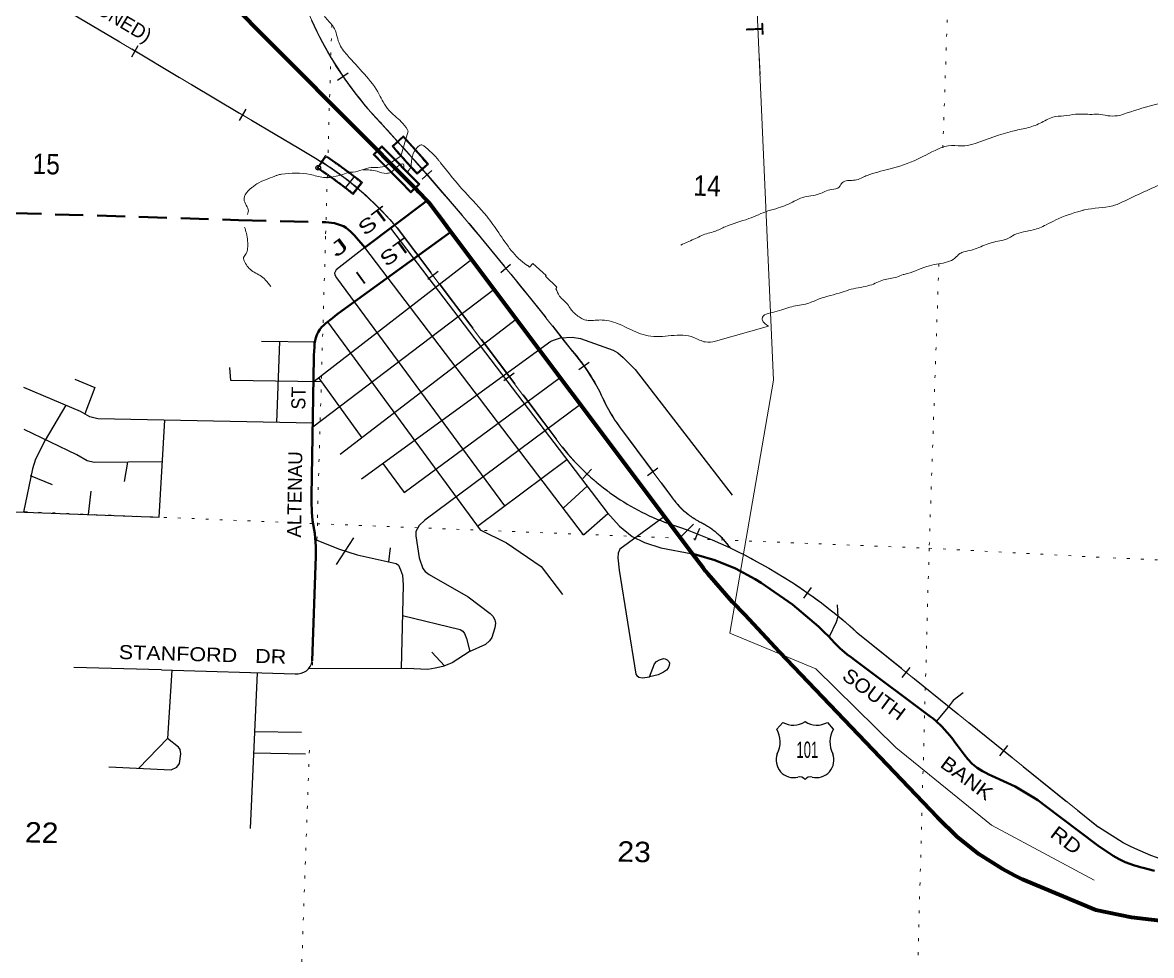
# Model space of a CAD drawing. Header units: feet. Extents: x -757852 to -501257, y -360805 to -170898.
# Drawn here: x -699044 to -689330, y -194042 to -186009 of the extents above; entities that cross this region are included whole.
import ezdxf
from ezdxf.enums import TextEntityAlignment as Align

# ---------------------------------------------------------------- set-up
doc = ezdxf.new("R2010")
doc.units = ezdxf.units.FT
doc.header["$LTSCALE"] = 80
doc.header["$PDMODE"] = 32
doc.header["$PDSIZE"] = 40
for name, pattern in [('DOTTED', [1.5, 0.3, -1.2]), ('LONG_DASHED', [7.5, 6, -1.5]), ('MEDIUM_DASHED', [4.5, 3, -1.5])]:
    doc.linetypes.add(name, pattern=pattern)
for name, color, linetype, lineweight in [('16', 7, 'Continuous', 25), ('20', 7, 'Continuous', 70), ('26', 7, 'Continuous', 40), ('27', 7, 'Continuous', 13), ('29', 7, 'Continuous', 25), ('34', 7, 'Continuous', 13), ('39', 7, 'Continuous', 13), ('46', 7, 'Continuous', 13), ('53', 7, 'MEDIUM_DASHED', 40), ('57', 7, 'Continuous', 13), ('63', 7, 'Continuous', 25), ('7', 7, 'DOTTED', 13)]:
    doc.layers.add(name, color=color, linetype=linetype, lineweight=lineweight)
doc.layers.add('30', color=7, linetype='Continuous')

msp = doc.modelspace()

# ---------------------------------------------------------------- linework, layer by layer
at = {"layer": '16'}
for p, q in [((-692554.07, -192093.57), (-692502.76, -192034.81)), ((-692311, -192028.84), (-692311.28, -192029.04)), ((-692118.91, -192034.72), (-692067.52, -192093.57))]:
    msp.add_line(p, q, dxfattribs=at)
for centre, radius, start, end in [((-692411.68, -191877.15), 182.07, 239.97227, 303.45418), ((-692209.9, -191877.65), 181.52, 236.33975, 300.08743), ((-692209.91, -191877.15), 182.07, 236.54582, 236.59441), ((-692747.05, -192204.2), 222.05, 332.97043, 29.75871), ((-691874.55, -192204.2), 222.05, 150.24129, 207.02957), ((-692407.86, -192359.1), 151.42, 159.09177, 283.81923), ((-692213.74, -192359.1), 151.42, 256.18077, 20.90823)]:
    msp.add_arc(centre, radius, start, end, dxfattribs=at)
for centre, major_axis, start_param, end_param in [((-692352.52, -192557.92), (-19.56, 51.67), 4.9587777, 6.2831853), ((-692269.07, -192557.92), (19.56, 51.67), 0, 1.3263754)]:
    msp.add_ellipse(centre, major_axis=major_axis, ratio=0.929097, start_param=start_param, end_param=end_param, dxfattribs=at)
at = {"layer": '20'}
for p, q in [((-695633.4, -187469.8), (-695633.41, -187469.79)), ((-695633.4, -187469.8), (-695633.41, -187469.79)), ((-695564.44, -187542.24), (-695633.4, -187469.8)), ((-693279.19, -190582.89), (-695357.42, -187811.04))]:
    msp.add_line(p, q, dxfattribs=at)
for points in [[(-695633.41, -187469.79), (-695654.85, -187447.21), (-695663.69, -187438.3), (-697938.22, -185147.5), (-697968.79, -185113.51), (-698006.64, -185062.91), (-698038.99, -185008.64), (-698071.44, -184945.08), (-698114.26, -184878.5), (-698143.75, -184841.76), (-698163.81, -184816.76), (-698188.81, -184792.46), (-698694.84, -184300.6)], [(-695357.42, -187811.04), (-695454.1, -187682.09), (-695463.98, -187667.55), (-695543.51, -187564.23), (-695564.44, -187542.24)], [(-689807.57, -193651.17), (-690439.88, -193388.91), (-690503.72, -193355.5), (-690615.95, -193296.34), (-690816.53, -193169.07), (-691002.7, -193021.54), (-691172.42, -192855.35), (-692530.93, -191431.79), (-692830.34, -191110.18), (-692934.62, -191000.34), (-693145.38, -190757.41), (-693167.14, -190732.34), (-693185.82, -190707.41), (-693279.19, -190582.89)], [(-689157.1, -193755.88), (-689503, -193715.05), (-689807.57, -193651.17)]]:
    msp.add_lwpolyline(points, dxfattribs=at)
at = {"layer": '26'}
for points in [[(-696433.08, -187728.95), (-696358.64, -187737.95), (-696332.65, -187743.9), (-696307.42, -187752.53), (-696283.24, -187763.76), (-696260.35, -187777.45), (-696239.03, -187793.46), (-696222.53, -187808.52), (-696188.87, -187842.76), (-696099.56, -187946.14), (-695588.79, -187560.62), (-695564.44, -187542.24)], [(-696552.7, -191503.97), (-696521.01, -190604.16), (-696520.13, -190579.16), (-696520.01, -190554.16), (-696519.85, -190521.96), (-696528.21, -190408.95), (-696548.34, -190297.43), (-696555.59, -190223.87), (-696556.71, -190133.47), (-696557.02, -190108.47), (-696556.63, -190083.47), (-696538.22, -188893.32), (-696537.82, -188867.97), (-696536.01, -188843.32), (-696532.68, -188798.17), (-696530.85, -188773.31), (-696527.15, -188748.17), (-696527.07, -188747.62), (-696520.66, -188722.6), (-696511.68, -188698.39), (-696500.21, -188675.25), (-696486.39, -188653.44), (-696470.36, -188633.19), (-696452.3, -188614.73), (-696451.4, -188613.9), (-696438.21, -188601.83), (-696378.41, -188553.44), (-696353.53, -188533.31), (-696328.41, -188515.09), (-695382.33, -187829.11), (-695357.42, -187811.04)], [(-689790.76, -193095.79), (-690258.45, -192741.54), (-690283.6, -192722.48), (-690308.45, -192705.29), (-690343.95, -192680.75), (-690503.67, -192586.77), (-690704.4, -192494.73), (-690729.15, -192483.38), (-690754.4, -192470.8), (-690784.7, -192455.02), (-690829.67, -192425.24), (-690871.29, -192390.92), (-690909.08, -192352.45), (-690942.65, -192310.23), (-691002.54, -192230.51), (-691020.46, -192206.66), (-691039.93, -192180.51), (-691064.39, -192147.67), (-691132.77, -192071.15), (-691183.78, -192024.87), (-691208.72, -192002.25), (-691233.78, -191983.56), (-691862.33, -191514.85), (-691885.2, -191497.8), (-691912.33, -191477.67), (-691949.75, -191449.91), (-692010.63, -191395.84), (-692035.68, -191373.6), (-692058.66, -191348.65), (-692109.7, -191293.25), (-692145.97, -191257.12), (-692170.97, -191232.21), (-692195.97, -191210.75), (-692418.76, -191019.63), (-692687.33, -190834.17), (-692740.56, -190800.76), (-692909.04, -190710.7), (-693086.01, -190638.74), (-693244.53, -190592.91), (-693279.19, -190582.89)], [(-689303.44, -193311.8), (-689402.35, -193287.04), (-689426.99, -193280.87), (-689452.35, -193273.82), (-689476.8, -193267.02), (-689556.94, -193237.3), (-689608.53, -193211.75), (-689633.59, -193199.34), (-689658.53, -193182.91), (-689790.76, -193095.79)]]:
    msp.add_lwpolyline(points, dxfattribs=at)
at = {"layer": '29'}
for p, q in [((-694217.22, -190421.5), (-696099.56, -187946.14)), ((-695179.11, -188048.87), (-696535.03, -189098.75)), ((-694984.98, -188307.79), (-696547.5, -189492.96)), ((-694794.09, -188562.39), (-696312.14, -189729.86)), ((-696530.64, -188761.57), (-696988.34, -188754.47)), ((-696831.72, -188756.9), (-696860.2, -189452.05)), ((-696494.34, -189071.42), (-696124.86, -189585.83)), ((-695759.18, -190056.53), (-694417.51, -189064.64)), ((-698168.26, -189961.06), (-698138.22, -189794.37)), ((-695944.83, -189805.53), (-695759.18, -190056.53)), ((-695128.81, -190344.26), (-694361.52, -189771.53)), ((-698787.36, -189989.23), (-698974.65, -189911.27)), ((-698457.03, -190043.85), (-698478.89, -190245.83)), ((-694392.95, -190190.41), (-694186.9, -190001.2)), ((-694217.22, -190421.5), (-694007.29, -190237.42)), ((-693270.92, -190327.23), (-693384.89, -190441.91)), ((-696195.31, -190445.3), (-696346.32, -190675.41)), ((-695881.65, -190531.74), (-695895.88, -190652.35)), ((-695521.31, -191430.7), (-695412.61, -191548.84)), ((-697848.24, -191583.6), (-698602.63, -191563.8)), ((-697848.24, -191583.6), (-696697.32, -191616.6)), ((-697758.44, -191586.17), (-697796.93, -192174.07)), ((-697026.15, -191607.17), (-697084.76, -192949.27)), ((-697048.29, -192114.2), (-696643.75, -192119.33)), ((-697796.93, -192174.07), (-698044.14, -192430.13)), ((-697056.27, -192296.92), (-696610.51, -192305.56))]:
    msp.add_line(p, q, dxfattribs=at)
for points in [[(-695877.09, -187778.22), (-694014.12, -190228.44), (-693906.61, -190345.6), (-693797.13, -190433.55), (-693692.93, -190485.99), (-693551.97, -190530.71), (-693279.19, -190582.89)], [(-696099.56, -187946.14), (-696345.92, -188138.13), (-696360.7, -188167.99), (-696357.52, -188180.76), (-696343.25, -188208.5), (-694897.62, -190171.69)], [(-696420.08, -188587.16), (-695105.46, -190376.03), (-694878.68, -190488.91), (-694581.35, -190693.56), (-694399.18, -190934.15)], [(-696127.35, -189938.36), (-694497.97, -188752.54), (-694458.41, -188737.03), (-694413.99, -188724.91), (-694314.55, -188717.93), (-694242.38, -188730.97), (-693961.25, -188831.25), (-693921.35, -188854.18), (-693876.93, -188894.58), (-693773.64, -188997.61), (-692938.8, -190078.54)], [(-696482.87, -189101.77), (-697250.49, -189090.11), (-697259.74, -188978.23)], [(-698595.2, -189078.89), (-698421.89, -189152.57), (-698508.89, -189379.68)], [(-696546.96, -189458.12), (-698396.93, -189422.25), (-698463.98, -189404.39), (-698546.34, -189359.08), (-699032.39, -189150.77)], [(-698672.46, -189305.03), (-698850.28, -189604.31), (-698932.79, -189768.12), (-698957.44, -189851.34), (-699035.7, -190224.68)], [(-694242.29, -189298.35), (-695583.85, -190292.43), (-695630.22, -190338.92), (-695660.34, -190390.59), (-695660.75, -190427.54), (-695630.24, -190616.97), (-695600.09, -190709.21), (-695578.57, -190735.05), (-695544.63, -190761.27), (-695210.94, -190954.57), (-695020.86, -191096.87), (-694996.51, -191119.32), (-694980.36, -191152.7), (-694974.99, -191179.6), (-694981.05, -191220.19), (-695006.18, -191303.4), (-695026.63, -191332.45), (-695060.11, -191363.3), (-695199.9, -191426.88), (-695348.34, -191522.44), (-695375.23, -191534.82), (-695426.88, -191554.19), (-695493.59, -191569.26), (-695556.27, -191578.68), (-695736.88, -191571.16), (-696584.1, -191573.3)], [(-699883.18, -190192.48), (-697867.6, -190269.05), (-697820.22, -189433.43)], [(-697840.51, -189791.36), (-698428.21, -189797.31), (-698489.49, -189784.07), (-698577.55, -189730.13), (-699031.32, -189514.41)], [(-693519.32, -190262.61), (-693903.68, -190543.98), (-693919.36, -190578.52), (-693922.55, -190616.8), (-693909.15, -190724.68), (-693765.48, -191619.47), (-693757.82, -191631.63), (-693741.56, -191645), (-693709.67, -191651.38), (-693649.6, -191643.78)], [(-696532.93, -190456.83), (-696325.68, -190541.21), (-696165.99, -190592.52), (-695828.02, -190667.38), (-695807.76, -190682.29), (-695790.54, -190721.04), (-695775.48, -190768.41), (-695769.32, -190853.34), (-695784.99, -191569.16)], [(-692035.05, -191022.18), (-692028.98, -191124.75), (-692043.29, -191171.18), (-692104.04, -191298.9)], [(-695775.05, -191115.09), (-695278.6, -191236.52), (-695256.88, -191248.49), (-695241.82, -191270.02), (-695223.81, -191311.91), (-695194.05, -191424.22)], [(-690951.01, -191780.48), (-691035.5, -191847.6), (-691079.88, -191902.54), (-691181.64, -192026.81)], [(-698301.67, -192417.41), (-697765.95, -192443.87), (-697715.37, -192420.73), (-697692.6, -192389.04), (-697680.94, -192304.48), (-697689.08, -192268.36), (-697702.96, -192248.21), (-697796.93, -192174.07)]]:
    msp.add_lwpolyline(points, dxfattribs=at)
msp.add_lwpolyline([(-693649.6, -191643.78), (-693607.26, -191530.09), (-693588.48, -191510.99), (-693564.56, -191495.04), (-693529.48, -191485.46), (-693514.07, -191487.7), (-693495.99, -191495.04), (-693483.24, -191509.39), (-693476.86, -191525.35), (-693479.04, -191546.64), (-693488.02, -191566.83), (-693503.97, -191585.97), (-693529.48, -191603.52), (-693574.94, -191625.14)], close=True, dxfattribs=at)
msp.add_arc((-696681.9, -191487.25), 130.27, 263.20141, 352.62666, dxfattribs=at)
at = {"layer": '34'}
for p, q in [((-695820.73, -187778.81), (-694400.48, -189664.36)), ((-693906.92, -189491.36), (-693468.09, -190081.93)), ((-691856, -191268.64), (-689789.17, -192935.41)), ((-689572, -193071.05), (-689786, -192935.05))]:
    msp.add_line(p, q, dxfattribs=at)
msp.add_lwpolyline([(-704558.53, -182399.81), (-704435.59, -182472.32), (-703263.55, -183172.04), (-696668.57, -187091.74), (-696524.66, -187177.23)], dxfattribs=at)
for centre, radius, start, end in [((-693771.74, -184757.35), 3045.75, 202.98141, 224.20988), ((-709849.42, -199797.13), 18969.49, 40.98471, 42.69591), ((-697971.45, -189582.79), 2807.12, 39.98914, 58.97585), ((-698975.98, -190943.88), 4500.32, 51.32449, 56.27349), ((-695637.09, -189979.32), 1746.79, 24.97675, 41.85191), ((-692878.31, -188718.7), 1286.49, 203.98942, 216.91283), ((-692792.49, -188400.03), 2045.52, 218.17717, 252.73651), ((-692874.81, -189680.08), 716.57, 214.11077, 240.42477), ((-694851.72, -194561.67), 4451.79, 47.70672, 70.96152), ((-693489.81, -190886.54), 639.12, 33.87574, 65.86536), ((-688259.85, -190516.18), 2872.12, 242.81551, 258.04505)]:
    msp.add_arc(centre, radius, start, end, dxfattribs=at)
msp.add_ellipse((-720123.53, -208770.37), major_axis=(1029.29, 32591.45), ratio=1, start_param=5.4025709, end_param=5.4799093, dxfattribs=at)
at = {"layer": '39'}
for p, q in [((-695725.61, -186943.84), (-695789.29, -187160.67)), ((-695789.29, -187160.67), (-695928.04, -187249.45)), ((-693081.56, -188753.46), (-692626.49, -188622.02))]:
    msp.add_line(p, q, dxfattribs=at)
msp.add_lwpolyline([(-694696.39, -188102.39), (-694680.82, -188116.45), (-694652.35, -188084.94), (-694538.46, -188187.87), (-694543.12, -188193.04), (-694446.47, -188287.07), (-694454.25, -188300.76)], dxfattribs=at)
for centre, radius, start, end in [((-695618.22, -187100.92), 39.97, 48.46003, 85.10785), ((-691895.35, -191208.08), 3603.73, 112.36342, 114.33964)]:
    msp.add_arc(centre, radius, start, end, dxfattribs=at)
for points in [[(-696626.1, -185327.08), (-696621.46, -185340.81), (-696597.91, -185363.55), (-696590.25, -185460.41), (-696552.15, -185626.49), (-696541.25, -185673.08), (-696481.96, -185875.95), (-696434.05, -185969.78), (-696367.67, -186047.96), (-696320.81, -186184.06), (-696251.05, -186288.5), (-695974.2, -186629.69), (-695941.62, -186692.93), (-695893.11, -186762.61), (-695785.12, -186863.97), (-695732.55, -186931.74), (-695725.61, -186943.84)], [(-689601.19, -186808.56), (-689091, -186668.05), (-688615, -186630.05), (-687705, -186728.05), (-687549, -186755.05), (-687502, -186656.05), (-687398, -186469.05), (-687446, -186404.05), (-687555, -186352.05), (-687618, -186230.05), (-687609, -186097.05), (-687556, -186074.05), (-687545, -186181.05), (-687468, -186308.05), (-687347, -186372.05), (-687334, -186499.05), (-687436, -186694.05), (-687459, -186782.05), (-687368, -186845.05), (-687116, -187017.05), (-686815, -187555.05), (-686775, -187995.05), (-686730, -188155.05), (-686565, -188085.05), (-686246, -187760.05), (-686208, -187643.05), (-686220, -187417.05), (-686228, -187284.05), (-686324, -187168.05), (-686483, -187188.05), (-686697, -187146.05), (-686801, -186907.05), (-686762, -186799.05), (-686587, -186821.05), (-686349, -186868.05), (-686191, -186818.05), (-686193, -186727.05), (-686337, -186641.05), (-686465, -186416.05), (-686494, -186203.05), (-686304, -186106.05), (-686073, -186127.05), (-685871, -186153.05), (-685816, -186223.05), (-685767, -186337.05), (-685721, -186407.05), (-685741, -186416.05), (-685837, -186325.05), (-685914, -186202.05), (-686020, -186165.05), (-686328, -186196.05), (-686409, -186280.05), (-686365, -186483.05), (-686222, -186630.05), (-686104, -186730.05), (-686104, -186851.05), (-686230, -186917.05), (-686487, -186902.05), (-686675, -186862.05), (-686734, -186901.05), (-686638, -187051.05), (-686431, -187135.05), (-686237, -187159.05), (-686146, -187292.05), (-686154, -187487.05), (-686144, -187636.05), (-686100, -187662.05), (-685885, -187521.05), (-685569, -187361.05), (-685177, -187364.05), (-684526, -187389.05), (-683941, -187458.05), (-682946, -187666.05), (-682424, -187858.05), (-681973, -188114.05), (-681843, -188128.05), (-681776, -187979.05), (-681734, -187855.05), (-681812, -187754.05), (-681853, -187657.05), (-681852, -187620.05), (-681785, -187663.05), (-681726, -187761.05), (-681691, -187808.05), (-681542, -187680.05), (-681329, -187591.05), (-680691, -187239.05), (-680368, -186961.05), (-679833, -186758.05), (-679327, -186646.05), (-679012, -186601.05), (-678875, -186707.05), (-678614, -187033.05), (-678546, -187172.05), (-678497, -187350.05), (-678346, -187481.05), (-678220, -187600.05)], [(-693266.5, -187875.4), (-693252.69, -187869.44), (-693199.81, -187842.56), (-693086.44, -187807.12), (-692997.07, -187767.05), (-692794.47, -187697.58), (-692630.12, -187631.18), (-692541.1, -187605.2), (-692403.09, -187548.22), (-692329.98, -187515.8), (-692190.61, -187485.03), (-692083.18, -187445.41), (-692016.43, -187426.93), (-692003.79, -187403.09), (-691968.97, -187375.76), (-691868.24, -187364.17), (-691815.5, -187343.33), (-691776.91, -187326.16), (-691588.77, -187272.44), (-691343.57, -187185.91), (-691272.41, -187151.43), (-691049.4, -187068.37), (-690934.97, -187071.21), (-690846.04, -187049.26), (-690526.06, -186944.45), (-690404.87, -186917.25), (-690287.33, -186875.88), (-690179.59, -186824.18), (-690082.89, -186812.5), (-689982.11, -186798.89), (-689841.43, -186799.66), (-689767.77, -186799.99), (-689686.02, -186813.83), (-689601.19, -186808.56)], [(-695702.33, -187256.31), (-695645.88, -187082.92), (-695614.81, -187061.12)], [(-695591.74, -187071.04), (-695461.85, -187196.24), (-695446.28, -187216.77), (-695239.53, -187467.6), (-695049.85, -187677.74), (-694946.87, -187819.25), (-694704.62, -188097.16), (-694696.39, -188102.39)], [(-695928.04, -187249.45), (-696005.72, -187257.24), (-696043.92, -187258.3), (-696199.54, -187296.72), (-696232.17, -187296.67)], [(-696114.34, -187277.55), (-695992.47, -187289.79), (-695912.56, -187307.89), (-695875.94, -187299.38)], [(-695876.29, -187299.49), (-695763.08, -187237.15), (-695763.14, -187261.3)], [(-695763.14, -187261.3), (-695735.34, -187290.14), (-695702.33, -187256.31)], [(-689625.18, -187576.2), (-689256, -187406.05), (-688762, -187263.05), (-688360, -187289.05), (-687881, -187492.05), (-687561, -187745.05), (-687534, -188100.05), (-687666, -188396.05), (-687897, -188832.05), (-687940, -189064.05), (-687985, -189323.05), (-688204, -189866.05), (-688300, -190298.05), (-688275, -190540.05), (-688135, -190794.05), (-687964, -191131.05), (-687741, -191568.05), (-687130, -192219.05), (-686645, -192545.05), (-686473, -192647.05), (-686312, -192796.05), (-685842, -193178.05), (-685619, -193237.05), (-685235, -193238.05), (-684890, -193060.05), (-684635, -192812.05), (-684313, -192091.05), (-684157, -191340.05), (-684082, -191014.05), (-684050, -190818.05), (-684013, -190779.05), (-683861, -190900.05), (-683639, -191067.05), (-683445, -191192.05), (-683335, -191350.05), (-683087, -191546.05), (-683084, -191772.05), (-683223, -192015.05), (-683511, -192317.05), (-684298, -192824.05), (-684715, -193132.05), (-684838, -193436.05), (-684727, -193771.05), (-684445, -193991.05), (-683926, -194183.05), (-683689, -194417.05), (-683608, -194522.05), (-683377, -194601.05), (-682963, -194697.05), (-682425, -194803.05), (-681977, -194865.05), (-681832, -194806.05), (-681803, -194542.05), (-681929, -194319.05), (-682425, -193292.05), (-682535, -192987.05), (-682543, -192775.05), (-682390, -192689.05), (-682022, -192764.05), (-681658, -192853.05), (-680899, -193104.05), (-680425, -193327.05), (-680358, -193589.05), (-680395, -193757.05), (-680387, -193898.05), (-680345, -193845.05), (-680302, -193669.05), (-680302, -193514.05), (-680312, -193379.05), (-680176, -193471.05), (-679957, -193834.05), (-679849, -194062.05), (-679685, -194391.05), (-679471, -194645.05), (-678928, -194797.05), (-678523, -194833.05), (-678495, -194892.05), (-678727, -194917.05), (-678925, -194972.05), (-679005, -195010.05), (-679014, -195129.05), (-679075, -195066.05), (-679186, -195146.05), (-679269, -195174.05), (-679368, -195205.05), (-679249, -195259.05), (-679187, -195265.05), (-679150, -195167.05), (-679119, -195136.05), (-679044, -195196.05), (-678957, -195166.05), (-678907, -195045.05), (-678672, -194977.05), (-678424, -194946.05), (-678373, -194841.05), (-678307, -194795.05), (-678023, -194783.05)], [(-696232.17, -187296.67), (-696455.79, -187342.72), (-696567.67, -187317.79), (-696816.7, -187315.62), (-696849.02, -187322.88), (-696873.36, -187332.35), (-697027.66, -187398.99), (-697057.89, -187420.5), (-697070.61, -187430.15), (-697128.41, -187493.15), (-697137.04, -187517.11), (-697126.29, -187569.73), (-697101.43, -187620.7), (-697107.25, -187660.61)], [(-692626.49, -188622.02), (-692677.37, -188570.49), (-692679.13, -188560.37), (-692571.2, -188500.63), (-692425.47, -188455.93), (-692290.22, -188429.08), (-692188.8, -188389.31), (-691992.52, -188331.77), (-691913.54, -188305.54), (-691751.99, -188271.3), (-691634.36, -188225.89), (-691521.24, -188200.5), (-691466.49, -188179.71), (-691432.12, -188170.51), (-691239.62, -188102.8), (-691160.88, -188086.63), (-691021.07, -188037.75), (-690977.91, -187998.55), (-690943.39, -187983.29), (-690878.75, -187968.8), (-690750.99, -187919.61), (-690617.54, -187884.67), (-690577.09, -187873.59), (-690509.9, -187837.01), (-690348.16, -187794.7), (-690236.6, -187751.16), (-690153.2, -187708.94), (-689934.3, -187629.81), (-689905.99, -187622.46), (-689661.97, -187586.83), (-689647.2, -187582.78), (-689625.18, -187576.2)], [(-697133.81, -187769.85), (-697118.47, -187823.68), (-697107.64, -187954.85), (-697118.72, -187996.87), (-697141.69, -188032.55), (-697132.59, -188071.04), (-697062.26, -188151.33), (-696965.37, -188214.15), (-696955.58, -188224.46), (-696908.78, -188282.01)], [(-694454.25, -188300.76), (-694423.93, -188363.92), (-694345.61, -188446.42), (-694320.47, -188485.31), (-694304.8, -188501.81), (-694292.12, -188514.29), (-694255.6, -188543.32), (-694219.97, -188564.34), (-694175.99, -188573.49), (-694055.4, -188570.44), (-693901.7, -188610.52), (-693746.75, -188680.83), (-693661.02, -188707.13), (-693267.68, -188720.63), (-693168.15, -188759.67), (-693081.56, -188753.46)], [(-705934.5, -193040.22), (-705857.84, -193108.58), (-705788.29, -193221.06), (-705705.92, -193384.21), (-705669.16, -193441.5), (-705639.25, -193450.29), (-705604.24, -193414.92), (-705595.52, -193386.94), (-705598.09, -193328.48), (-705587.86, -193320.68), (-705571.7, -193317.05), (-705541.64, -193319.81), (-705505.17, -193389.18), (-705429.2, -193485.71), (-705364.29, -193541.69), (-705320.82, -193570.97), (-705284.53, -193565.82), (-705232.93, -193591.27), (-705163.02, -193607.1), (-705114.64, -193600.25), (-705084.04, -193580.87), (-705073.8, -193573.07), (-705016.79, -193459.69), (-705000.48, -193450.03), (-704968.31, -193448.81), (-704866.37, -193469.46), (-704846.3, -193469.96), (-704770.31, -193483.93), (-704633.57, -193559.82), (-704573.55, -193569.36), (-704525.57, -193578.61), (-704448.01, -193610.74), (-704375.85, -193616.55), (-704244.67, -193591.62), (-704106.53, -193576.51), (-704044.32, -193579.96), (-703990.4, -193583.52), (-703953.01, -193591.39), (-703919.86, -193591.02), (-703838.48, -193656.06), (-703808.42, -193658.82), (-703753.92, -193648.09), (-703739.87, -193648.44), (-703686.91, -193667.21), (-703645.14, -193695.76), (-703594.9, -193716.48), (-703547.73, -193840.49), (-703463.93, -193945.27), (-703151.27, -194218.85), (-702976.17, -194368.18), (-702836.12, -194472.35), (-702691.71, -194645.09), (-702526.82, -194882.78), (-702373.94, -195037.61), (-702346.53, -195066.48), (-702185.54, -195217.48), (-702072.12, -195343.13), (-702009.17, -195397.06), (-701937.02, -195485.44), (-701873.45, -195595.76), (-701812.32, -195724.14), (-701796.78, -195827.24), (-701774.96, -195920.41), (-701736.89, -196005.93), (-701656.51, -196249.58), (-701635.05, -196356.84), (-701566.66, -196598.18), (-701558.5, -196674.9), (-701519.72, -196895.36), (-701498.83, -196944.21), (-701484.98, -196952.61), (-701461.03, -196959.25), (-701325.45, -196918.31), (-701176.75, -196915.96), (-701083.19, -196950.5), (-700821.42, -197087.89), (-700595.1, -197196.22), (-700467.82, -197247.71), (-700408.13, -197271.34), (-700291.09, -197330.63), (-700173.16, -197436.26), (-699995.54, -197646.07), (-699964.06, -197673.04), (-699872.44, -197786.07), (-699770.48, -197887.27), (-699655.97, -197968.65), (-699630.23, -197983.38), (-699444.1, -198092.72), (-699260.43, -198220.12), (-699174.75, -198248.42), (-699111.27, -198280.21), (-699088.99, -198293.23), (-699068.58, -198304.28), (-699019.1, -198371.11), (-698984.6, -198438.42), (-698949.4, -198477.55), (-698877.72, -198503.49)]]:
    msp.add_spline(points, degree=3, dxfattribs=at)
at = {"layer": '46'}
msp.add_line((-692698.25, -186457.52), (-692705.62, -186291.24), dxfattribs=at)
msp.add_lwpolyline([(-689823.34, -193394.19), (-690705.55, -192921.14), (-691530.66, -192250.13), (-692217.06, -191574.53), (-692956.72, -191266.13), (-692581.66, -189088.42), (-692736.58, -185592.48), (-693666.93, -182830.39), (-694400.9, -181881.69), (-696302.58, -180138.65), (-696256.98, -178530.61), (-701225.84, -175541.24), (-702847.88, -175492.93), (-704947, -174665.46), (-708101.59, -174113.99), (-712435.14, -177239.21), (-712315.73, -177121.32), (-713370.08, -178337.87), (-714521.83, -178774.62)], dxfattribs=at)
at = {"layer": '53'}
for p, q in [((-699121.99, -187649.78), (-697186.46, -187709.34)), ((-697186.46, -187709.34), (-696433.08, -187728.95))]:
    msp.add_line(p, q, dxfattribs=at)
at = {"layer": '57'}
for p, q in [((-695986.41, -187115.46), (-695953.26, -187082.5)), ((-695626.46, -187400.97), (-695701.82, -187475.87))]:
    msp.add_line(p, q, dxfattribs=at)
for points in [[(-696028.26, -187145.75), (-695992.06, -187109.79), (-695953.25, -187071.21)], [(-695953.26, -187082.5), (-695854.64, -187180.74), (-695719.88, -187316.81), (-695637.72, -187400.89), (-695701.73, -187464.5)], [(-695953.25, -187071.21), (-695848.97, -187175.09), (-695714.18, -187311.2), (-695626.46, -187400.97)], [(-696028.26, -187145.75), (-695953.8, -187221.35), (-695797.91, -187377.28), (-695701.82, -187475.87)], [(-695701.73, -187464.5), (-695792.22, -187371.66), (-695948.12, -187215.71), (-696016.97, -187145.81), (-695986.42, -187115.46), (-695986.41, -187115.46)]]:
    msp.add_lwpolyline(points, dxfattribs=at)
msp.add_arc((-715728.22, -207047.9), 28056.72, 44.34638, 45.29252, dxfattribs=at)
at = {"layer": '63'}
for p, q in [((-698104.87, -186303.61), (-698048.1, -186208.11)), ((-696335.01, -186504.47), (-696243.43, -186441.55)), ((-697177.74, -186851.61), (-697120.99, -186756.11)), ((-696262.47, -187429.12), (-696193.16, -187342.3)), ((-695605.36, -187357.99), (-695522.58, -187283.89)), ((-695557.08, -188218.15), (-695468.35, -188151.3)), ((-694929.95, -188160.11), (-694844.26, -188089.4)), ((-694903.03, -189090.84), (-694814.28, -189024)), ((-694258.24, -188996.96), (-694167.93, -188932.25)), ((-694223.23, -189936.2), (-694147.14, -189855.25)), ((-693665.62, -189910.58), (-693576.45, -189844.33)), ((-693257.76, -190465.57), (-693216.73, -190362.32)), ((-692321.35, -190964.37), (-692256.66, -190874.05)), ((-691475.79, -191647.66), (-691406.04, -191561.17)), ((-690635.84, -192321.65), (-690566.11, -192235.18))]:
    msp.add_line(p, q, dxfattribs=at)
at = {"layer": '63', "lineweight": 13}
for p, q in [((-695864.15, -187073.92), (-695767.29, -186985.57)), ((-696436.74, -187153.18), (-696510.16, -187261.81)), ((-695649.38, -187315.29), (-695550.58, -187229.12)), ((-696119.06, -187385.7), (-696200.38, -187488.53))]:
    msp.add_line(p, q, dxfattribs=at)
at = {"layer": '63', "linetype": 'LONG_DASHED', "lineweight": 13}
for p, q in [((-695853.33, -187074.89), (-695767.92, -186996.98)), ((-696499.23, -187259.92), (-696434.6, -187164.29)), ((-695561.37, -187227.93), (-695648.54, -187303.95)), ((-696130.3, -187387.01), (-696201.92, -187477.58))]:
    msp.add_line(p, q, dxfattribs=at)
at = {"layer": '63', "linetype": 'LONG_DASHED'}
msp.add_line((-691368.39, -191660.46), (-689786.3, -192936.09), dxfattribs=at)
for points in [[(-703262.99, -183171.1), (-696668.01, -187090.8), (-696524.1, -187176.29), (-696482.12, -187201.85), (-696440.97, -187228.24), (-696400.26, -187255.36), (-696359.59, -187283.08), (-696319.75, -187311.64), (-696280.57, -187340.77), (-696241.45, -187370.52), (-696203.15, -187401.11), (-696165.52, -187432.26), (-696128.08, -187464.27), (-696091.56, -187496.72), (-696055.33, -187529.66), (-696019.68, -187563.55), (-695984.94, -187597.88), (-695950.65, -187632.93), (-695916.87, -187668.31), (-695883.68, -187704.67), (-695851.26, -187741.2), (-695819.87, -187778.13), (-694399.62, -189663.68), (-694377.34, -189691.67), (-694354.56, -189719.01), (-694331.28, -189745.96), (-694307.55, -189772.82), (-694283.33, -189799.01), (-694258.73, -189824.67), (-694233.69, -189850.23), (-694208.13, -189875.13), (-694182.22, -189899.49), (-694155.69, -189923.63), (-694128.95, -189947.07), (-694101.87, -189970.25), (-694074.16, -189992.92), (-694046.22, -190014.91), (-694017.79, -190036.5), (-693989.17, -190057.69), (-693959.91, -190078.38), (-693930.57, -190098.48), (-693900.59, -190118.08), (-693870.54, -190137.11), (-693840.02, -190155.76)], [(-696556.52, -185988.42), (-696534.62, -186036.64), (-696511.74, -186084.9), (-696488.15, -186132.33), (-696463.98, -186179.57), (-696438.63, -186226.5), (-696412.57, -186272.6), (-696385.63, -186318.44), (-696358.18, -186363.82), (-696329.57, -186408.87), (-696300.54, -186453.16)], [(-696300.54, -186453.16), (-696270.35, -186497.13), (-696239.72, -186540.33), (-696208.22, -186583.3), (-696176, -186625.43), (-696142.99, -186667.01), (-696109.48, -186708.14), (-696074.88, -186748.63), (-696039.78, -186788.68), (-696003.96, -186827.89), (-695967.64, -186866.63), (-695954.1, -186880.37), (-695573.38, -187305.61), (-695204.52, -187737.17), (-694842.93, -188175.29), (-694483.97, -188620.21), (-694335.11, -188813.15), (-694314.86, -188836.02), (-694295.22, -188859.26), (-694275.97, -188882.84), (-694256.86, -188906.79), (-694238.39, -188931.09), (-694220.43, -188955.59), (-694202.61, -188980.46), (-694185.42, -189005.66), (-694168.75, -189031.09), (-694152.35, -189057), (-694136.59, -189082.99), (-694121.07, -189109.22), (-694106.07, -189135.93), (-694091.7, -189162.7), (-694077.72, -189189.84), (-694064.11, -189217.08), (-694052.67, -189241.28), (-694043.39, -189261.8), (-694033.72, -189281.97), (-694023.68, -189302), (-694013.37, -189322.01), (-694002.64, -189341.71), (-693991.59, -189361.15), (-693980.26, -189380.59), (-693968.53, -189399.7), (-693956.49, -189418.54), (-693944.04, -189437.34), (-693931.34, -189455.75), (-693918.42, -189474.05), (-693906.03, -189490.71), (-693467.2, -190081.3), (-693460.1, -190091.64), (-693452.83, -190101.74), (-693445.37, -190111.73), (-693437.75, -190121.71), (-693429.95, -190131.44), (-693422, -190141.02), (-693413.89, -190150.55), (-693405.58, -190159.87), (-693397.14, -190169.02), (-693388.49, -190178.12), (-693379.73, -190186.96), (-693370.85, -190195.72), (-693361.74, -190204.33), (-693352.53, -190212.69), (-693343.15, -190220.93), (-693333.68, -190229.05), (-693323.97, -190237), (-693314.24, -190244.73), (-693304.26, -190252.32), (-693294.24, -190259.71), (-693284.05, -190266.98), (-693273.76, -190274.01), (-693263.33, -190280.86), (-693252.82, -190287.57), (-693242.12, -190294.06), (-693231.34, -190300.41), (-693227.98, -190302.31), (-693217.83, -190306.92), (-693207.8, -190311.77), (-693197.84, -190316.79), (-693187.89, -190321.96), (-693178.08, -190327.34), (-693168.41, -190332.85), (-693158.76, -190338.52), (-693149.24, -190344.4), (-693139.87, -190350.41), (-693130.53, -190356.64), (-693121.37, -190362.98), (-693112.27, -190369.44), (-693103.28, -190376.15), (-693094.47, -190382.97), (-693085.75, -190389.96), (-693077.14, -190397.04), (-693068.64, -190404.35), (-693060.3, -190411.74), (-693052.06, -190419.36), (-693044, -190427.04), (-693036.02, -190434.9), (-693028.23, -190442.88), (-693020.57, -190451.01), (-693013.03, -190459.23), (-693005.65, -190467.66), (-692998.39, -190476.17)], [(-693840.02, -190155.76), (-693809.27, -190173.71), (-693778.15, -190191.12), (-693746.85, -190208.12), (-693715.03, -190224.44), (-693683, -190240.35), (-693650.76, -190255.57), (-693618.31, -190270.37), (-693585.49, -190284.34), (-693552.45, -190297.91), (-693519.35, -190310.89), (-693485.91, -190323.34), (-693452.23, -190335.09), (-693418.18, -190346.29), (-693399.18, -190352.36), (-693325.67, -190378.2), (-693253.14, -190405.58), (-693181.06, -190434.22), (-693108.85, -190463.86), (-693037.63, -190495.03), (-692967.28, -190527.3), (-692896.8, -190560.58), (-692827.31, -190595.39), (-692758.69, -190631.32), (-692690.08, -190668.66), (-692622.75, -190706.97), (-692555.71, -190746.12), (-692489.25, -190786.96), (-692424.06, -190828.76), (-692359.31, -190871.83), (-692295.27, -190915.61), (-692231.82, -190961.05), (-692169.49, -191007.05), (-692107.76, -191054.75), (-692047.14, -191102.98), (-691986.98, -191152.47), (-691928.07, -191202.95), (-691870.04, -191254.53), (-691855.28, -191267.81), (-691371.2, -191658.19)], [(-689240.53, -193216.97), (-689287.32, -193199.43), (-689334.22, -193180.98), (-689380.39, -193161.81), (-689426.42, -193142.08), (-689472.24, -193121.22), (-689517.3, -193099.63), (-689562.18, -193077.21), (-689572.54, -193072.01), (-689785.93, -192936.4)]]:
    msp.add_lwpolyline(points, dxfattribs=at)
at = {"layer": '63'}
msp.add_lwpolyline([(-692998.38, -190476.19), (-692991.32, -190484.82), (-692984.35, -190493.55), (-692977.61, -190502.47), (-692970.98, -190511.46), (-692964.53, -190520.54), (-692958.27, -190529.68)], dxfattribs=at)
at = {"layer": '63', "lineweight": 13}
for centre, radius, start, end in [((-705547.99, -195951.71), 13268.36, 41.10622, 42.50708), ((-688707.14, -180892.11), 9457.59, 220.8228, 222.78003), ((-698970.63, -190948.45), 4563.36, 51.32446, 56.27347), ((-698971.63, -190948.8), 4432.79, 51.30683, 56.2735)]:
    msp.add_arc(centre, radius, start, end, dxfattribs=at)
at = {"layer": '63', "linetype": 'LONG_DASHED', "lineweight": 13}
for centre, radius, start, end in [((-688707.14, -180892.11), 9449.59, 220.86589, 222.72899), ((-705547.99, -195951.71), 13260.36, 41.13875, 42.47752), ((-698970.63, -190948.45), 4555.36, 51.42685, 56.17122), ((-698971.63, -190948.8), 4440.79, 51.41341, 56.16883)]:
    msp.add_arc(centre, radius, start, end, dxfattribs=at)
at = {"layer": '63'}
msp.add_point((-696499.23, -187259.92), dxfattribs=at)
at = {"layer": '7'}
for p, q in [((-691062.89, -185265.7), (-691125.28, -187091.62)), ((-696383.45, -186026.69), (-696416.65, -187165.41)), ((-691159.28, -188086.22), (-691243, -190535.57)), ((-700584.8, -190157.24), (-697707.42, -190274.98)), ((-697707.42, -190274.98), (-696834.76, -190310.7)), ((-696573.12, -190321.41), (-696508.75, -190324.05)), ((-696506.01, -190317.82), (-696550.81, -191573.22)), ((-696508.75, -190324.05), (-691243, -190535.57)), ((-691243, -190535.57), (-689715.72, -190616.76)), ((-688197.6, -190681.38), (-689715.72, -190616.76)), ((-696575.85, -192274.75), (-696695.53, -195627.81))]:
    msp.add_line(p, q, dxfattribs=at)
for points in [[(-696421.28, -187324), (-696436.6, -187849.74), (-696508.75, -190324.05)], [(-691243, -190535.57), (-691387.87, -195842.39), (-691532.53, -201140.97), (-691660.23, -206475.44)]]:
    msp.add_lwpolyline(points, dxfattribs=at)

# ---------------------------------------------------------------- texts
at = {"layer": '16', "width": 0.6}
msp.add_text('101', height=140, dxfattribs=at).set_placement((-692291.2, -192340.61), align=Align.CENTER)
at = {"layer": '27'}
for s, rotation, width, p in [('ST', 37.045, 1.4, (-696100.77, -187850.42)), ('ST', 35.945, 1.35, (-695914.68, -188117.17)), ('J', 37.045, 1.85, (-696346.09, -188037.58)), ('I', 35.945, 1.05, (-696118.04, -188269.36)), ('ST', 89.114, 0.95, (-696611.55, -189341.81)), ('SOUTH', 323.289, 1.1, (-692001.63, -191655.26)), ('BANK', 323.366, 1.15, (-691156.63, -192412.34)), ('RD', 322.833, 1.2, (-690211.41, -193013.16))]:
    msp.add_text(s, height=120.5, rotation=rotation, dxfattribs=dict(at, width=width)).set_placement(p)
msp.add_text('ALTENAU', height=120.5, rotation=89.114, dxfattribs=at).set_placement((-696647.92, -190445.02))
at = {"layer": '30', "width": 1.15}
msp.add_text('STANFORD   DR', height=120.5, rotation=358.358, dxfattribs=at).set_placement((-698217.32, -191488.65))
at = {"layer": '46', "width": 0.9}
msp.add_text('T', height=150.7, rotation=272.537, dxfattribs=at).set_placement((-692819.73, -186069.46), align=Align.CENTER)
at = {"layer": '63'}
msp.add_text('(ABANDONED)', height=120, rotation=329.275, dxfattribs=at).set_placement((-698945.32, -185613.19))
at = {"layer": '7'}
for s, rotation, width, p in [('15', 358.577, 0.9, (-698960.01, -187312.02)), ('14', 358.575, 0.9, (-693273.48, -187499.35)), ('22', 358.577, 1.1, (-699025.26, -193067.99)), ('23', 358.575, 1.1, (-693927.19, -193232.96))]:
    msp.add_text(s, height=175.8, rotation=rotation, dxfattribs=dict(at, width=width)).set_placement(p)

doc.saveas('drawing.dxf')
